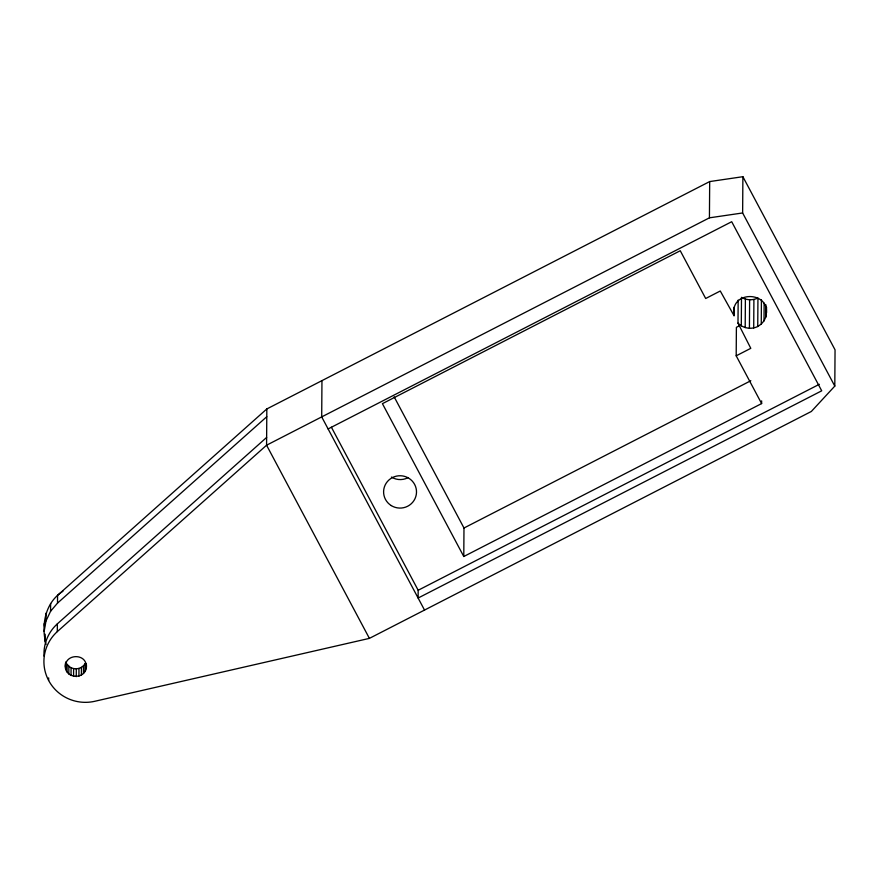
<?xml version="1.0" encoding="UTF-8"?>
<svg xmlns="http://www.w3.org/2000/svg" width="879" height="879" viewBox="0 0 879 879"><rect width="100%" height="100%" fill="white"/><g stroke="black" fill="none" stroke-linecap="round" stroke-linejoin="round"><path stroke-width="1.32" d="M46.049 644.483C41.61 627.683 44.071 607.565 57.564 595.347L266.831 408.944L709.683 181.568L742.887 176.701L835.05 349.831L834.797 386.101L811.339 411.471L369.4 638.374L94.438 701.365A41.478 40.742 0.4 0 1 48.631 680.467L48.653 677.885M45.115 641.989L45.17 634.22M44.148 631.397L46.005 620.915L46.06 613.146M46.005 620.915L50.564 611.279L50.619 603.499M48.631 680.467A41.478 40.742 0.4 0 1 57.311 631.605L57.366 623.837L266.634 437.434M50.564 611.279L57.509 603.115L57.564 595.347A41.467 40.731 0.4 0 1 62.925 591.259M86.252 663.524C89.208 680.939 61.882 680.247 65.54 662.975M65.969 669.479L66.024 661.711M67.09 671.897L67.145 664.128C71.078 670.622 81.648 670.259 85.098 663.48L85.043 671.248M68.815 673.94L68.87 666.172M71.023 675.49L71.078 667.71M73.561 676.412L73.616 668.644M76.253 676.665L76.308 668.886M78.923 676.215L78.978 668.447M81.384 675.116L81.439 667.337M83.472 673.413L83.527 665.645M85.988 668.754L86.021 663.579M266.831 408.944L266.579 445.203L369.4 638.374M321.956 380.64L321.703 416.899L424.524 610.07M331.383 427.205L418.173 590.259L418.118 598.039L821.711 390.814L731.702 221.717L328.109 428.941M761.643 400.868L761.621 403.582L463.782 556.506L463.98 528.015L394.144 396.825M57.311 631.605L266.579 445.203L709.43 217.827L709.683 181.568M463.782 556.506L382.42 403.659L680.258 250.735L705.683 298.497L720.275 291.004L734.053 315.704L733.701 307.43M734.053 315.704L734.108 307.562M761.621 403.582L736.195 355.819L736.393 327.318L740.041 325.45M736.195 355.819L750.787 348.326L737.997 323.12L738.162 300.058M741.294 325.834L741.491 297.333C746.458 300.31 752.754 300.563 757.94 298.014L757.742 326.505C751.27 329.768 742.997 328.383 737.997 323.12M834.797 386.101L742.634 212.96L742.887 176.701M745.194 327.603L745.392 299.113M749.424 328.328L749.622 299.838M753.71 327.955L753.907 299.464M757.742 326.505L761.258 324.076L761.423 299.662M761.258 324.076L764.016 320.846L764.137 303.2M764.016 320.846L765.818 317.011L765.906 304.804M765.818 317.011L766.598 307.43M65.518 666.853C64.628 653.767 86.153 652.998 86.241 666.106M733.668 311.496C733.899 290.685 768.07 292.081 766.554 312.858M57.509 603.115L266.776 416.712M463.98 528.015L750.831 380.728M418.173 590.259L819.327 384.299M709.43 217.827L742.634 212.96M44.203 623.629L44.444 626.277M407.878 477.747A16.459 16.174 0.4 0 1 391.43 477.066M44.038 656.108A41.478 40.742 0.4 0 1 57.366 623.837M391.232 505.568A16.459 16.174 0.4 0 0 416.492 492.592A16.459 16.174 0.4 0 0 392.419 477.583A16.459 16.174 0.4 0 0 391.232 505.568"/></g></svg>
